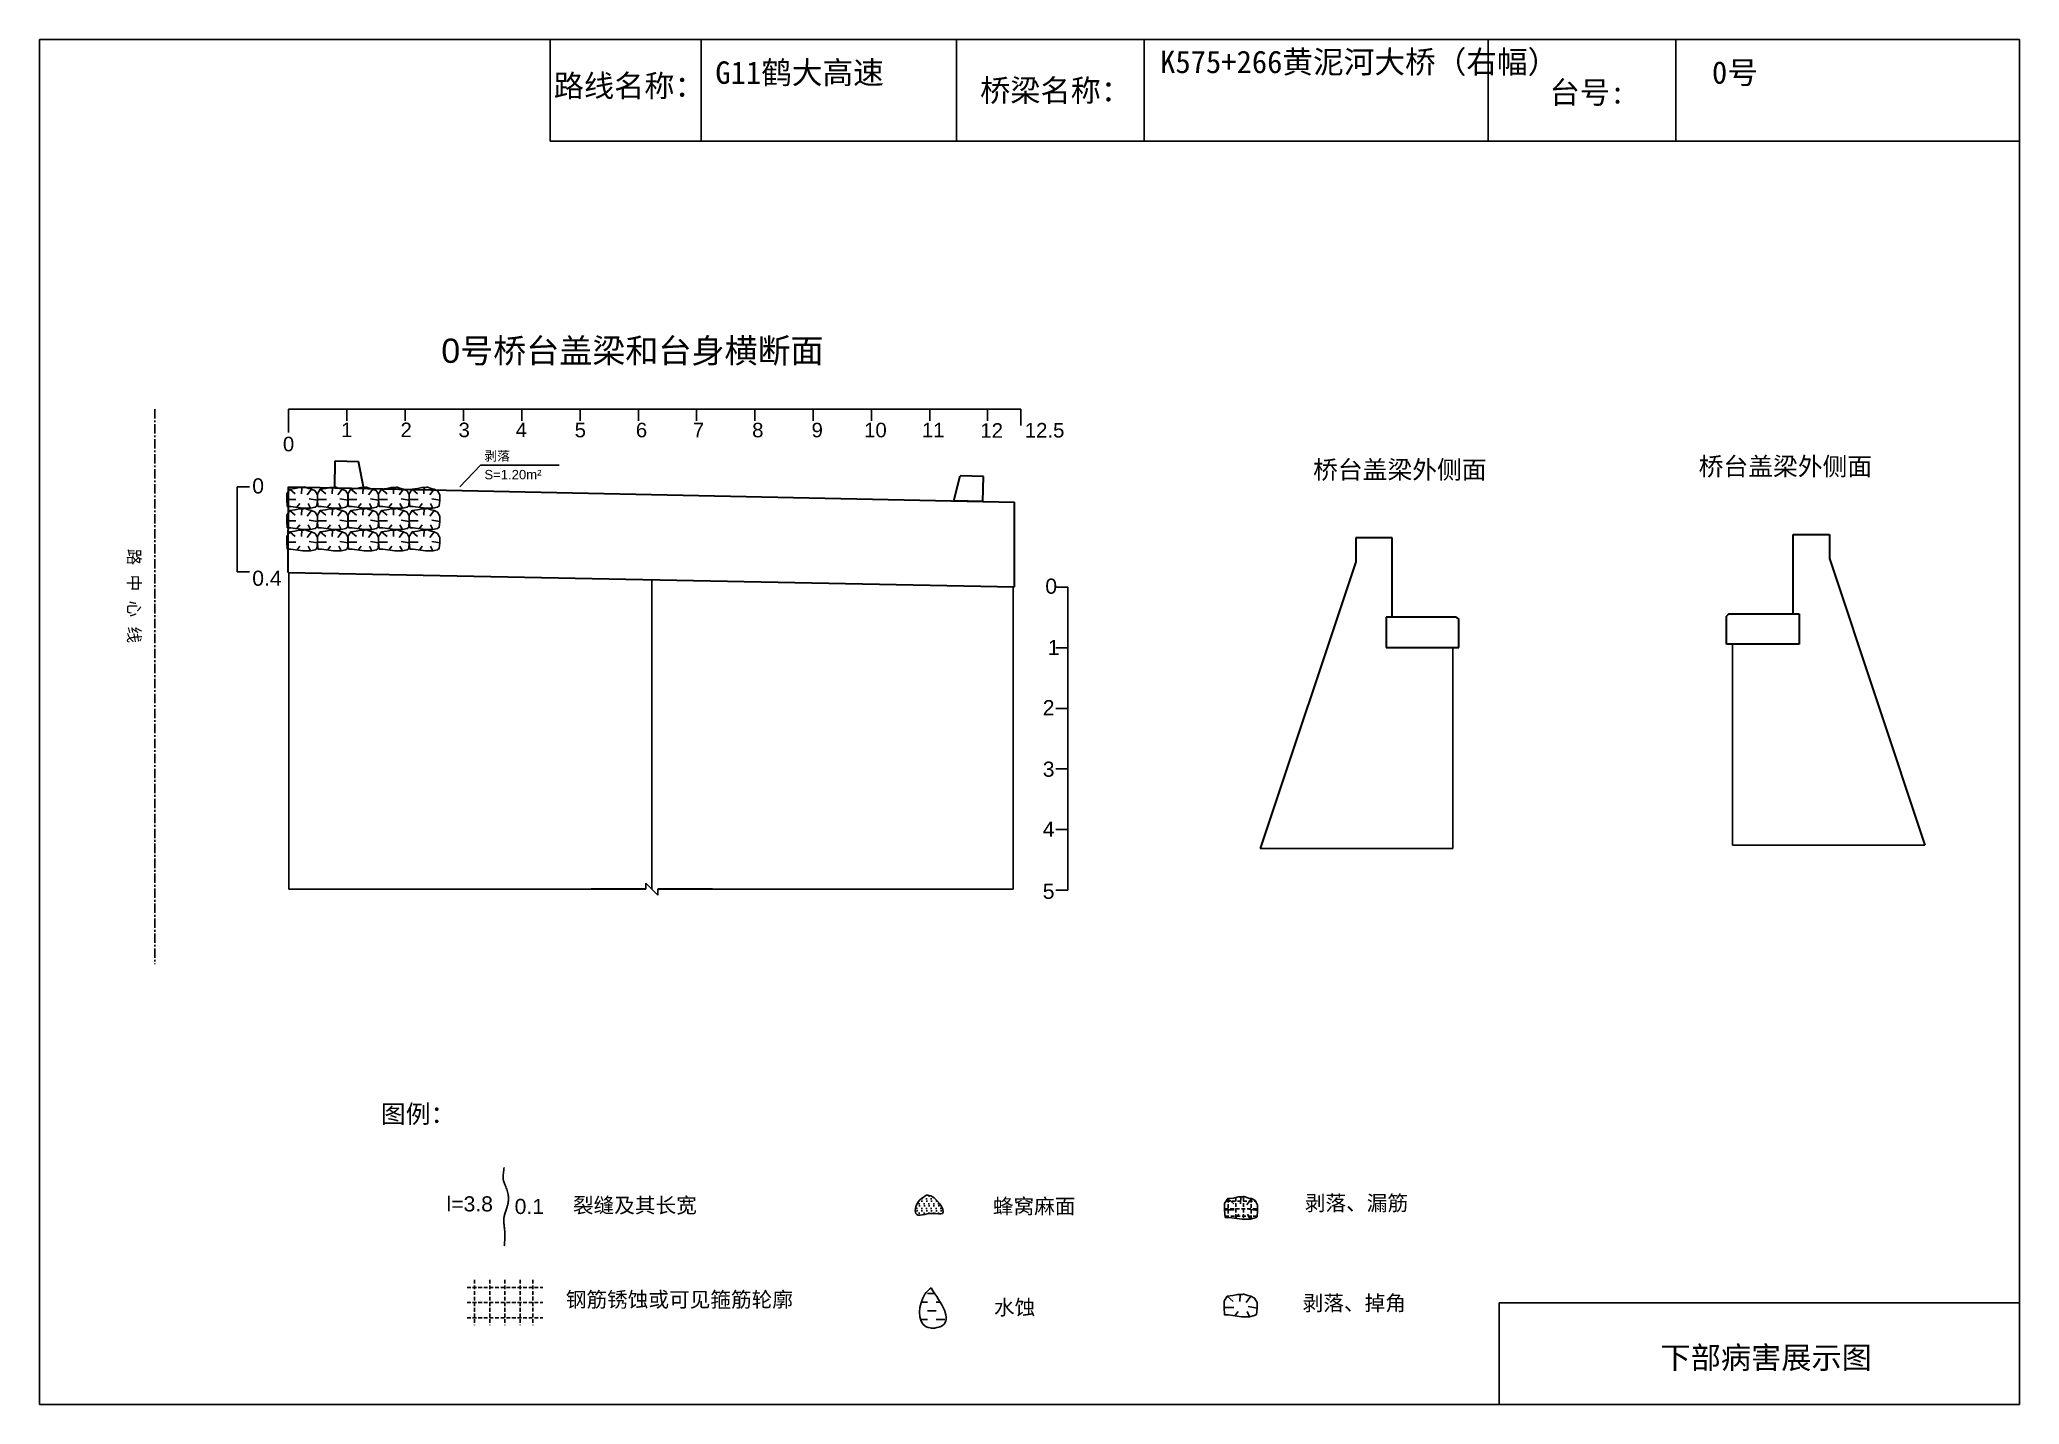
# Model space of a CAD drawing. Header units: millimetres. Extents: x 0 to 529, y 0 to 364.
import ezdxf
from ezdxf.enums import TextEntityAlignment as Align

# ---------------------------------------------------------------- set-up
doc = ezdxf.new("R2010")
doc.units = ezdxf.units.MM
doc.linetypes.add('CENTER', pattern=[2, 1.25, -0.25, 0.25, -0.25])
doc.linetypes.add('DASHED', pattern=[0.75, 0.5, -0.25])
doc.layers.add('中粗实线', color=4, linetype='Continuous', lineweight=35)
for name, color, linetype in [('加固措施', 7, 'Continuous'), ('图层1', 7, 'Continuous'), ('文字', 1, 'Continuous'), ('病害', 5, 'Continuous')]:
    doc.layers.add(name, color=color, linetype=linetype)
doc.styles.get("Standard").update_dxf_attribs({"font": 'arial.ttf'})
doc.styles.add('汉字', font='')
doc.styles.get('汉字').set_extended_font_data('SimSun')

# ---------------------------------------------------------------- blocks, each defined once
blk = doc.blocks.new('adfsd')
at = {"lineweight": -2, "ltscale": 0.5}
for p, q in [((1140.897, -3083.694), (1140.936, -3083.729)), ((1140.983, -3083.682), (1140.981, -3083.729)), ((1141.053, -3083.694), (1141.022, -3083.735)), ((1140.876, -3083.768), (1140.94, -3083.769)), ((1140.948, -3083.824), (1140.969, -3083.796)), ((1141.045, -3083.83), (1141.028, -3083.796)), ((1141.094, -3083.772), (1141.036, -3083.763))]:
    blk.add_line(p, q, dxfattribs=at)
blk.add_lwpolyline([(1141, -3083.682), (1140.967, -3083.682), (1140.934, -3083.69), (1140.897, -3083.694), (1140.876, -3083.727), (1140.876, -3083.768), (1140.88, -3083.818), (1140.905, -3083.818), (1140.991, -3083.83), (1141.045, -3083.83), (1141.078, -3083.822), (1141.09, -3083.814), (1141.094, -3083.772), (1141.094, -3083.735), (1141.078, -3083.707), (1141.053, -3083.694), (1141.033, -3083.69), (1141, -3083.678)], dxfattribs=at)

msp = doc.modelspace()

# ---------------------------------------------------------------- hatches: boundary and pattern name
at = {"layer": '加固措施', "lineweight": -2}
h = msp.add_hatch(dxfattribs=at)
h.set_pattern_fill('DOTS', scale=0.808414)
h.set_pattern_definition([(0, (-4648.8865, -320.4596), (0.6416789, 1.2833578), [0, -1.2833578])])
edge = h.paths.add_edge_path()
edge.add_spline(control_points=[(236.75, 55.89), (235.55, 55.07), (233.84, 53.89), (233.65, 49.55), (237.69, 51.54), (243.18, 49.98), (239.09, 55.99), (236.89, 55.9), (236.75, 55.89)], knot_values=[0, 0, 0, 0, 5.205471, 7.397577, 12.944796, 16.169923, 23.88441, 24.400432, 24.400432, 24.400432, 24.400432], degree=3, periodic=0)
h = msp.add_hatch(dxfattribs=at)
h.set_pattern_fill('DASH', color=256, scale=0.727573)
h.set_pattern_definition([(0, (-4158.9463, -263.759), (2.310044, 2.310044), [2.310044, -2.310044])])
edge = h.paths.add_edge_path()
edge.add_spline(control_points=[(237.99, 31.1), (237.41, 30.59), (234.71, 28.2), (233.99, 19.51), (244.82, 21.05), (240.82, 26.94), (237.99, 31.1)], knot_values=[0, 0, 0, 0, 3.237042, 15.187225, 21.182779, 35.601669, 35.601669, 35.601669, 35.601669], degree=3, periodic=0)
at = {"layer": '病害', "lineweight": -2}
h = msp.add_hatch(dxfattribs=at)
h.set_pattern_fill('DOTS', color=4, scale=0.808414, style=0)
h.set_pattern_definition([(0, (-8003.0195, -798.5639), (0.6416789, 1.2833578), [0, -1.2833578])])
edge = h.paths.add_edge_path()
edge.add_spline(control_points=[(236.75, 55.89), (235.55, 55.07), (233.84, 53.89), (233.65, 49.55), (237.69, 51.54), (243.18, 49.98), (239.09, 55.99), (236.89, 55.9), (236.75, 55.89)], knot_values=[0, 0, 0, 0, 1.041094, 1.479515, 2.588959, 3.233985, 4.776882, 4.880086, 4.880086, 4.880086, 4.880086], degree=3, periodic=0)

# ---------------------------------------------------------------- linework, layer by layer
at = {"color": 0, "linetype": 'ByBlock'}
for p, q in [((0.01, 364.4), (528.55, 364.4)), ((0.01, -0.01), (0.01, 364.4)), ((136.35, 364.4), (136.35, 337.31)), ((244.82, 364.4), (244.82, 337.31)), ((386.69, 364.4), (386.69, 337.31)), ((436.79, 364.35), (436.79, 337.25)), ((528.55, 364.4), (528.55, -0.01)), ((136.35, 337.31), (528.55, 337.31)), ((253.09, 265.71), (261.99, 265.71)), ((261.99, 265.71), (261.99, 261.35)), ((389.67, -0.01), (389.67, 27.08)), ((389.67, 27.08), (528.55, 27.08)), ((528.55, -0.01), (0.01, -0.01))]:
    msp.add_line(p, q, dxfattribs=at)
at = {"color": 1, "linetype": 'CENTER', "ltscale": 2}
msp.add_line((30.81, 265.71), (30.81, 117.51), dxfattribs=at)
at = {"color": 0}
for p, q in [((66.46, 259.48), (66.46, 265.71)), ((66.46, 265.71), (82.03, 265.71)), ((82.03, 265.71), (82.03, 262.59)), ((82.03, 265.71), (97.59, 265.71)), ((97.59, 265.71), (113.16, 265.71)), ((97.59, 265.71), (97.59, 262.59)), ((113.16, 265.71), (128.72, 265.71)), ((113.16, 265.71), (113.16, 262.59)), ((128.72, 265.71), (144.29, 265.71)), ((128.72, 265.71), (128.72, 262.59)), ((144.29, 265.71), (159.86, 265.71)), ((144.29, 265.71), (144.29, 262.59)), ((159.86, 265.71), (175.42, 265.71)), ((159.86, 265.71), (159.86, 262.59)), ((175.42, 265.71), (190.99, 265.71)), ((175.42, 265.71), (175.42, 262.59)), ((190.99, 265.71), (206.55, 265.71)), ((190.99, 265.71), (190.99, 262.59)), ((190.99, 265.71), (203.44, 265.71)), ((206.55, 265.71), (222.12, 265.71)), ((206.55, 265.71), (206.55, 262.59)), ((206.55, 265.71), (209.67, 265.71)), ((222.12, 265.71), (253.09, 265.71)), ((222.12, 265.71), (222.12, 262.59)), ((237.68, 265.71), (237.68, 262.59)), ((253.09, 265.71), (253.09, 262.59)), ((56.02, 244.95), (52.79, 244.95)), ((52.79, 244.95), (52.79, 222.32)), ((52.79, 222.32), (56.02, 222.32)), ((66.53, 222.15), (66.53, 181.02)), ((259.9, 181.02), (259.9, 218.28)), ((271.28, 218.17), (274.51, 218.17)), ((274.51, 218.17), (274.51, 137.33)), ((274.51, 202), (271.28, 202)), ((377.26, 202.11), (377.26, 148.38)), ((451.96, 203), (451.96, 149.27)), ((274.51, 185.83), (271.28, 185.83)), ((66.53, 181.02), (66.53, 137.53)), ((259.9, 181.02), (259.9, 137.53)), ((274.51, 169.66), (271.28, 169.66)), ((274.51, 153.49), (271.28, 153.49)), ((147.27, 137.53), (66.53, 137.53)), ((161.82, 139.15), (165.05, 135.92)), ((161.82, 139.15), (161.82, 137.53)), ((165.05, 137.53), (259.9, 137.53)), ((165.05, 135.92), (165.05, 137.53)), ((274.51, 137.33), (271.28, 137.33))]:
    msp.add_line(p, q, dxfattribs=at)
at = {"color": 1}
for p, q in [((66.41, 222.15), (66.53, 222.15)), ((163.47, 176.72), (163.47, 220.21)), ((163.47, 176.72), (163.47, 137.53))]:
    msp.add_line(p, q, dxfattribs=at)
for p, q in [((377.26, 148.38), (325.87, 148.38)), ((451.96, 149.27), (503.34, 149.27))]:
    msp.add_line(p, q)
at = {"color": 1, "linetype": 'DASHED', "ltscale": 2}
for p, q in [((316.8, 54.25), (324.63, 54.25)), ((317.36, 54.94), (317.36, 49.94)), ((319.38, 55.26), (319.38, 49.67)), ((321.41, 55.26), (321.41, 49.44)), ((323.43, 54.94), (323.43, 49.49)), ((316.38, 52.23), (325.2, 52.23)), ((316.53, 50.21), (325.04, 50.21)), ((116.15, 33.23), (116.15, 21.11)), ((120.19, 33.23), (120.19, 21.11)), ((124.23, 33.23), (124.23, 21.11)), ((128.27, 33.23), (128.27, 21.11)), ((131.73, 33.26), (131.73, 21.14)), ((114.12, 31.21), (134.33, 31.21)), ((114.12, 27.17), (134.33, 27.17)), ((114.12, 23.13), (134.33, 23.13))]:
    msp.add_line(p, q, dxfattribs=at)
at = {"color": 0, "linetype": 'ByBlock'}
msp.add_lwpolyline([(0.01, 364.4), (528.55, 364.4), (528.55, -0.01), (0.01, -0.01)], close=True, dxfattribs=at)
at = {"color": 7}
msp.add_lwpolyline([(112.2, 245), (117.76, 250.75), (138.76, 250.75)], dxfattribs=at)
at = {"lineweight": -2}
msp.add_open_spline([(236.75, 55.89), (235.55, 55.07), (233.84, 53.89), (233.65, 49.55), (237.69, 51.54), (243.18, 49.98), (239.09, 55.99), (236.89, 55.9), (236.75, 55.89)], degree=3, knots=[0, 0, 0, 0, 4.208177, 5.980308, 10.464759, 13.071998, 19.3085, 19.725659, 19.725659, 19.725659, 19.725659], dxfattribs=at)
at = {"layer": '中粗实线', "color": 0}
for p, q in [((78.79, 244.7), (78.92, 251.9)), ((78.92, 251.9), (85.11, 251.77)), ((86.6, 244.55), (85.11, 251.77)), ((66.41, 222.15), (66.44, 244.95)), ((66.44, 244.95), (260.28, 240.91)), ((78.79, 244.7), (86.6, 244.55)), ((244.04, 241.24), (245.8, 247.91)), ((251.99, 247.79), (245.8, 247.91)), ((251.85, 241.08), (251.99, 247.79)), ((251.85, 241.08), (244.04, 241.24)), ((260.27, 218.28), (260.28, 240.91)), ((361.09, 231.41), (351.39, 231.41)), ((351.39, 231.41), (351.39, 224.94)), ((361.09, 210.19), (361.09, 231.41)), ((468.12, 232.3), (477.83, 232.3)), ((468.12, 211.09), (468.12, 232.3)), ((477.83, 232.3), (477.83, 225.83)), ((66.41, 222.15), (260.27, 218.28)), ((351.39, 224.94), (325.87, 148.38)), ((351.39, 224.94), (351.39, 224.94)), ((477.83, 225.83), (503.34, 149.27)), ((477.83, 225.83), (477.83, 225.83)), ((361.09, 210.19), (359.47, 210.19)), ((359.47, 210.19), (359.47, 202.11)), ((378.23, 210.19), (361.09, 210.19)), ((378.23, 210.19), (378.87, 209.55)), ((378.87, 202.11), (378.87, 209.55)), ((450.99, 211.09), (450.34, 210.44)), ((450.34, 203), (450.34, 210.44)), ((450.99, 211.09), (468.12, 211.09)), ((468.12, 211.09), (469.74, 211.09)), ((469.74, 211.09), (469.74, 203)), ((359.47, 202.11), (378.87, 202.11)), ((377.26, 202.11), (378.87, 202.11)), ((451.96, 203), (450.34, 203)), ((469.74, 203), (450.34, 203)), ((161.82, 137.53), (147.27, 137.53)), ((179.61, 137.53), (165.05, 137.53))]:
    msp.add_line(p, q, dxfattribs=at)
at = {"layer": '加固措施', "lineweight": -2}
msp.add_open_spline([(237.99, 31.1), (237.41, 30.59), (234.71, 28.2), (233.99, 19.51), (244.82, 21.05), (240.82, 26.94), (237.99, 31.1)], degree=3, knots=[0, 0, 0, 0, 2.355174, 11.049799, 15.411996, 25.90278, 25.90278, 25.90278, 25.90278], dxfattribs=at)
at = {"layer": '图层1', "lineweight": -2}
msp.add_open_spline([(124.05, 63.23), (124, 62.97), (123.96, 62.73), (123.84, 61.99), (123.78, 61.51), (123.75, 60.86), (123.75, 60.65), (123.77, 60.31), (123.79, 60.19), (123.83, 59.94), (123.86, 59.82), (123.97, 59.38), (124.09, 59.04), (124.38, 58.29), (124.55, 57.88), (124.87, 57), (125.02, 56.52), (125.16, 55.7), (125.2, 55.38), (125.21, 54.74), (125.18, 54.43), (125.1, 53.84), (125.04, 53.56), (124.91, 53.02), (124.83, 52.76), (124.63, 52.12), (124.5, 51.74), (124.27, 51.04), (124.17, 50.71), (124.06, 50.26), (124.03, 50.12), (123.99, 49.88), (123.98, 49.76), (123.96, 49.53), (123.96, 49.41), (123.95, 48.97), (123.96, 48.63), (124.02, 47.9), (124.07, 47.51), (124.14, 46.83), (124.16, 46.55), (124.2, 46.01), (124.21, 45.77), (124.22, 45.28), (124.22, 45.04), (124.21, 44.32), (124.18, 43.86), (124.13, 43.05), (124.1, 42.7), (124.07, 42.36)], degree=3, knots=[0, 0, 0, 0, 0.93103, 0.93103, 2.904338, 2.904338, 3.933552, 3.933552, 4.598026, 4.598026, 5.2625, 5.2625, 6.799065, 6.799065, 8.335629, 8.335629, 9.872194, 9.872194, 10.744529, 10.744529, 11.616864, 11.616864, 12.4892, 12.4892, 13.361535, 13.361535, 14.755665, 14.755665, 16.149795, 16.149795, 16.835641, 16.835641, 17.410365, 17.410365, 17.98509, 17.98509, 19.45733, 19.45733, 20.929571, 20.929571, 21.910052, 21.910052, 22.722819, 22.722819, 23.535585, 23.535585, 25.161117, 25.161117, 26.428502, 26.428502, 26.428502, 26.428502], dxfattribs=at)
at = {"layer": '病害', "color": 5}
for p, q in [((136.35, 364.4), (136.35, 337.31)), ((244.82, 364.4), (244.82, 337.31)), ((386.69, 364.4), (386.69, 337.31)), ((528.55, 364.4), (528.55, 337.31)), ((136.35, 337.31), (386.13, 337.31)), ((386.13, 337.31), (528.55, 337.31)), ((389.67, 27.08), (528.55, 27.08)), ((389.67, 27.08), (389.67, -0.01)), ((528.55, 27.08), (528.55, -0.01))]:
    msp.add_line(p, q, dxfattribs=at)
at = {"layer": '病害', "color": 0}
for p, q in [((176.63, 364.4), (176.63, 337.31)), ((294.92, 364.4), (294.92, 337.31))]:
    msp.add_line(p, q, dxfattribs=at)

# ---------------------------------------------------------------- block references
at = {"color": 0}
for p, xscale, yscale, zscale in [((-42716.86, 115882.92), 37.5, 37.5, 25), ((-42716.86, 115882.92), 37.5, 37.5, 25), ((-42708.68, 115882.92), 37.5, 37.5, 25), ((-42708.68, 115882.92), 37.5, 37.5, 25), ((-42700.51, 115882.92), 37.5, 37.5, 25), ((-42700.51, 115882.92), 37.5, 37.5, 25), ((-42692.33, 115882.92), 37.5, 37.5, 25), ((-42692.33, 115882.92), 37.5, 37.5, 25), ((-42684.16, 115882.92), 37.5, 37.5, 25), ((-42684.16, 115882.92), 37.5, 37.5, 25), ((-42716.86, 115877.22), 37.5, 37.5, 25), ((-42716.86, 115877.22), 37.5, 37.5, 25), ((-42708.68, 115877.22), 37.5, 37.5, 25), ((-42708.68, 115877.22), 37.5, 37.5, 25), ((-42700.51, 115877.22), 37.5, 37.5, 25), ((-42700.51, 115877.22), 37.5, 37.5, 25), ((-42692.33, 115877.22), 37.5, 37.5, 25), ((-42692.33, 115877.22), 37.5, 37.5, 25), ((-42684.16, 115877.22), 37.5, 37.5, 25), ((-42684.16, 115877.22), 37.5, 37.5, 25), ((-42716.86, 115871.52), 37.5, 37.5, 25), ((-42716.86, 115871.52), 37.5, 37.5, 25), ((-42708.68, 115871.52), 37.5, 37.5, 25), ((-42708.68, 115871.52), 37.5, 37.5, 25), ((-42700.51, 115871.52), 37.5, 37.5, 25), ((-42700.51, 115871.52), 37.5, 37.5, 25), ((-42692.33, 115871.52), 37.5, 37.5, 25), ((-42692.33, 115871.52), 37.5, 37.5, 25), ((-42684.16, 115871.52), 37.5, 37.5, 25), ((-42684.16, 115871.52), 37.5, 37.5, 25), ((-45798.65, 124700.06), 40.42071791424115, 40.42071791424115, 40.42071791424115), ((-45798.81, 124674), 40.42071791424115, 40.42071791424115, 40.42071791424115)]:
    msp.add_blockref('adfsd', p, dxfattribs=dict(at, xscale=xscale, yscale=yscale, zscale=zscale))

# ---------------------------------------------------------------- texts
for s, height, p in [('1', 3.89, (80.51, 258.25)), ('2', 3.89, (96.36, 258.25)), ('3', 3.89, (111.85, 258.25)), ('4', 3.89, (127.12, 258.25)), ('5', 3.89, (142.85, 258.21)), ('6', 3.89, (159.19, 258.21)), ('7', 3.89, (174.41, 258.21)), ('8', 3.89, (190.24, 258.21)), ('9', 3.89, (206.1, 258.21)), ('10', 3.891, (220.12, 258.21)), ('11', 3.891, (235.55, 258.21)), ('12', 3.891, (251.16, 258.09)), ('12.5', 3.891, (263.02, 258.15)), ('0', 3.89, (64.96, 254.47)), ('0', 4.04, (56.78, 243.22)), ('0.4', 4.042, (56.78, 218.56)), ('0', 4.04, (268.5, 216.44)), ('1', 4.04, (269.17, 200.08)), ('2', 4.04, (267.82, 184)), ('3', 4.04, (267.82, 167.58)), ('4', 4.04, (267.82, 151.55)), ('5', 4.04, (267.82, 134.97))]:
    msp.add_text(s, height=height).set_placement(p)
at = {"color": 7}
for s, p in [('剥落', (118.76, 252)), ('S=1.20m²', (118.76, 247))]:
    msp.add_text(s, height=2.5, dxfattribs=at).set_placement(p)
msp.add_text('路  中  心  线', height=3.234, rotation=270).set_placement((23.62, 228.46))
at = {"char_height": 6, "attachment_point": 1}
for s, insert, width in [('{\\fSimSun|b0|i0|c134|p2;G11鹤大高速}', (180.41, 358.59), 88.9763), ('{\\fSimSun|b0|i0|c134|p2;K575+266黄泥河大桥（右幅）}', (299.15, 361.45), 118.7841), ('{\\fSimSun|b0|i0|c134|p2;0号}', (446.48, 358.62), 118.7841)]:
    msp.add_mtext(s, dxfattribs=dict(at, insert=insert, width=width))
at = {"layer": '图层1', "style": '汉字'}
for s, p in [('路线名称：', (137.27, 349.11)), ('桥梁名称：', (251.09, 347.87)), ('台号:', (403.14, 347.34)), ('下部病害展示图', (432.73, 9.54))]:
    msp.add_text(s, height=5.911, dxfattribs=at).set_placement(p)
at = {"layer": '图层1', "lineweight": -2, "attachment_point": 1}
for s, insert, char_height in [('图例：', (91.14, 79.95), 4.85), ('l=3.8', (108.64, 55.55), 4.042), ('0.1', (126.83, 54.87), 4.042), ('裂缝及其长宽', (142.39, 55.17), 4.042), ('蜂窝麻面', (254.5, 54.92), 4.042), ('剥落、漏筋', (337.79, 55.78), 4.042), ('钢筋锈蚀或可见箍筋轮廓', (140.49, 30.01), 4.0421), ('水蚀', (254.8, 27.92), 4.042), ('剥落、掉角', (337.21, 29.08), 4.042)]:
    msp.add_mtext(s, dxfattribs=dict(at, insert=insert, char_height=char_height))
at = {"layer": '文字', "color": 0}
for s, height, p in [('0号桥台盖梁和台身横断面', 6.4673, (158.29, 278.09)), ('桥台盖梁外侧面', 4.85, (363.15, 247.13)), ('桥台盖梁外侧面', 4.85, (466.09, 248.02))]:
    msp.add_text(s, height=height, dxfattribs=at).set_placement(p, align=Align.CENTER)

doc.saveas('drawing.dxf')
